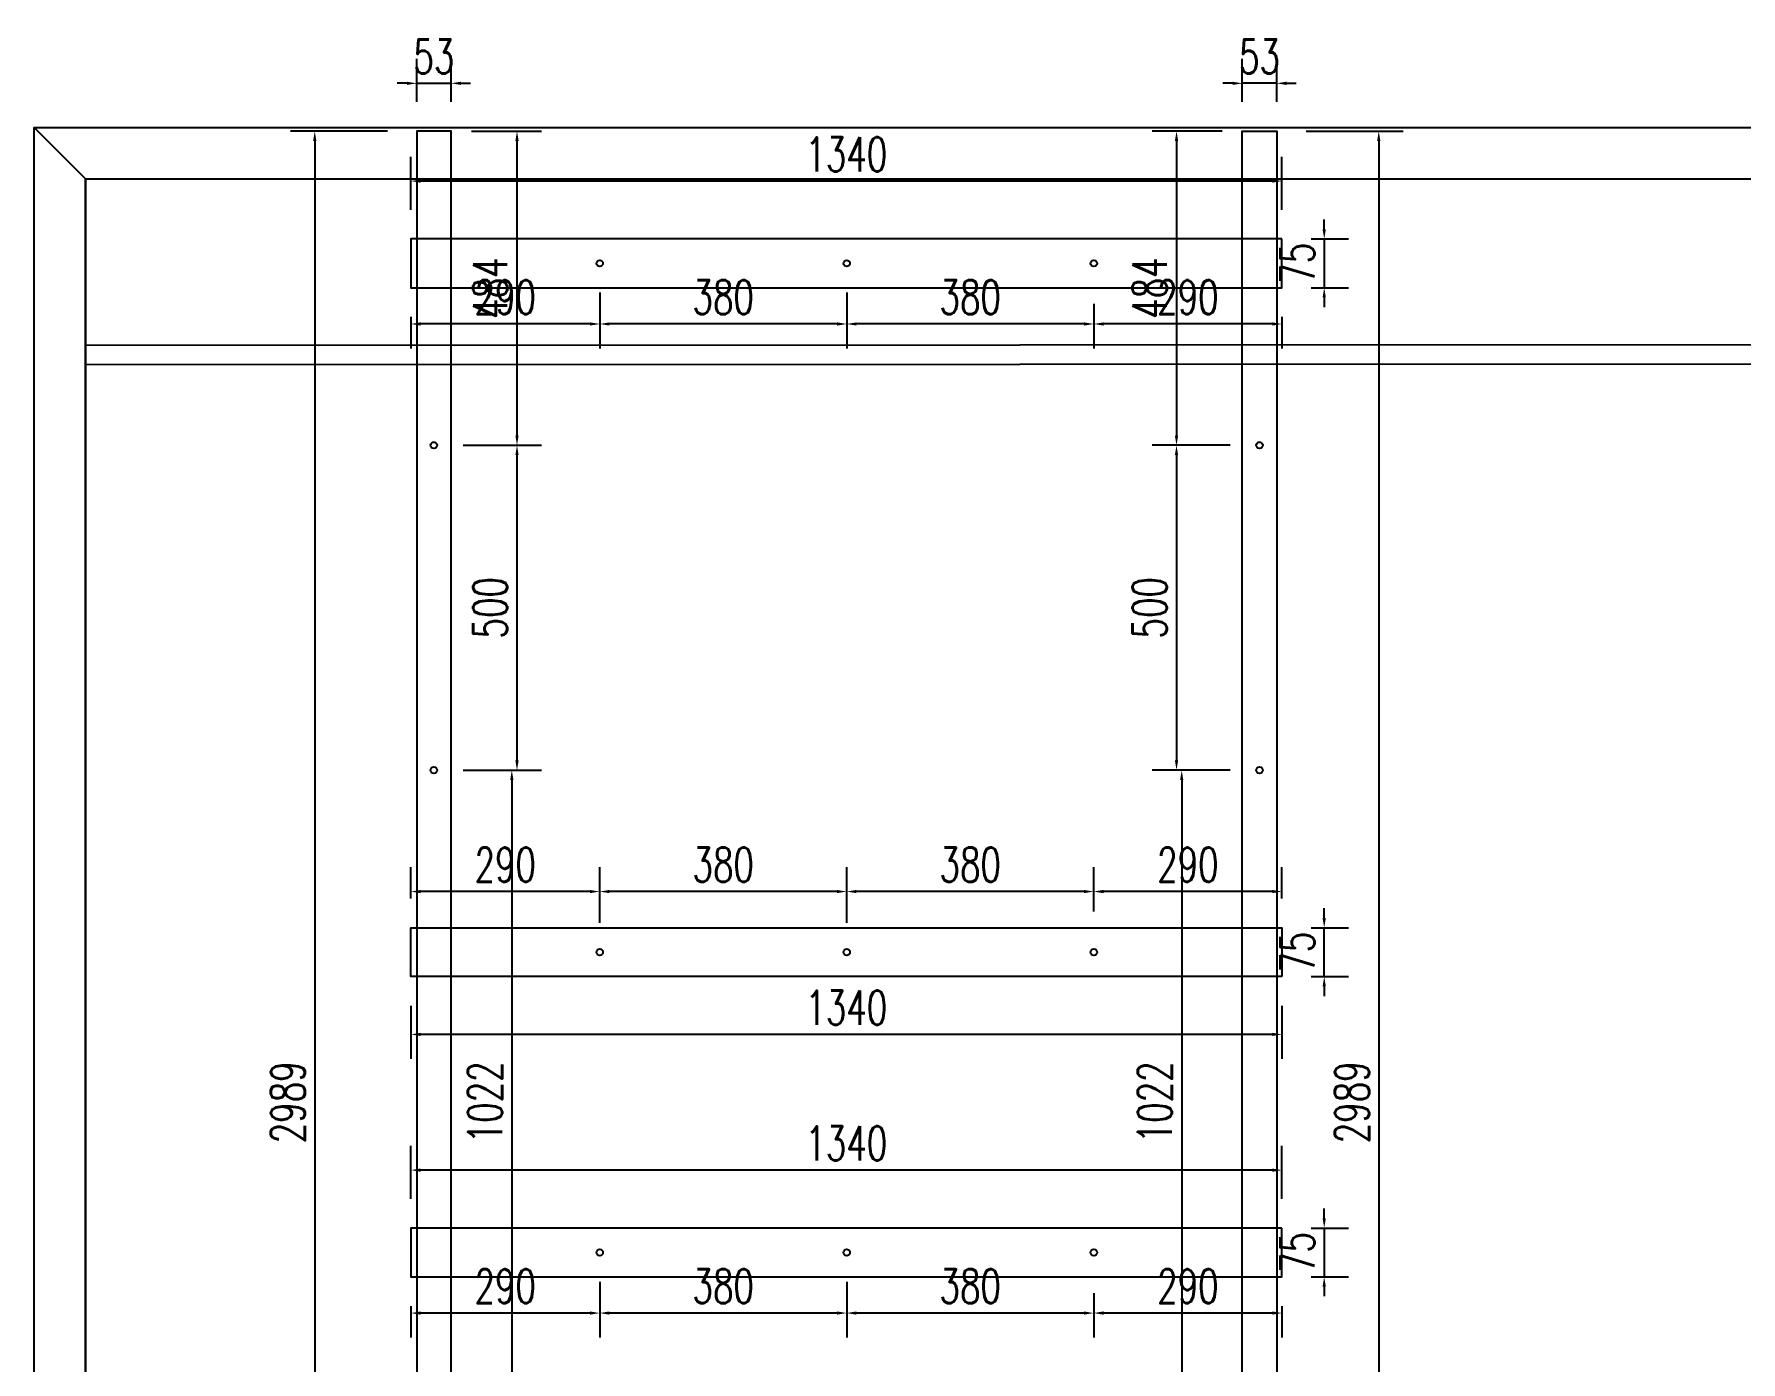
# Model space of a CAD drawing. Header units: millimetres. Extents: x 20612 to 158249, y -13511 to 156976.
# Drawn here: x 47063 to 49688, y 6579 to 8622 of the extents above; entities that cross this region are included whole.
import ezdxf

# ---------------------------------------------------------------- set-up
doc = ezdxf.new("R2010")
doc.units = ezdxf.units.MM
doc.header["$LTSCALE"] = 10
for name, color, linetype in [('W-bridge approach引桥', 4, 'Continuous'), ('W-STEEL_FRAME钢架', 3, 'Continuous'), ('W-STEEL_KEEL钢龙骨', 5, 'Continuous')]:
    doc.layers.add(name, color=color, linetype=linetype)
doc.styles.add('STANDARD_T3', font='simplex.shx', dxfattribs={"width": 0.7, "bigfont": 'hztxt.shx'})
doc.dimstyles.new('W&&15', dxfattribs={"dimtxt": 52.5, "dimasz": 15, "dimexe": 37.5, "dimexo": 45, "dimgap": 15, "dimtad": 1, "dimdec": 0, "dimzin": 0, "dimdsep": 46, "dimtxsty": 'STANDARD_T3', "dimcen": 0.09, "dimclrd": 1, "dimclre": 1, "dimclrt": 7, "dimazin": 2, "dimtfac": 1, "dimtdec": 0, "dimtix": 1, "dimtmove": 2, "dimatfit": 3, "dimfxl": 100, "dimtolj": 1, "dimtzin": 0, "dimarcsym": 0})

# ---------------------------------------------------------------- blocks, each defined once
blk = doc.blocks.new('*D697')
at = {"layer": 'Defpoints', "color": 0, "transparency": 16777216}
for p in [(48974.2, 8472.9), (48974.2, 5483.9), (49131.1, 5483.9)]:
    blk.add_point(p, dxfattribs=at)
at = {"layer": 'W-bridge approach引桥', "color": 1, "lineweight": -2, "transparency": 16777216}
for p, q in [((49019.2, 8472.9), (49168.6, 8472.9)), ((49131.1, 8457.9), (49131.1, 5498.9)), ((49019.2, 5483.9), (49168.6, 5483.9))]:
    blk.add_line(p, q, dxfattribs=at)
at = {"layer": 'W-bridge approach引桥', "color": 1, "transparency": 16777216}
for points in [[(49128.6, 8457.9), (49133.6, 8457.9), (49131.1, 8472.9)], [(49128.6, 5498.9), (49133.6, 5498.9), (49131.1, 5483.9)]]:
    blk.add_solid(points, dxfattribs=at)
at = {"layer": 'W-bridge approach引桥', "color": 7, "transparency": 16777216, "insert": (49089.9, 6978.4), "char_height": 52.5, "attachment_point": 5, "rotation": 90, "style": 'STANDARD_T3'}
blk.add_mtext('\\A1;2989', dxfattribs=at)
blk = doc.blocks.new('*D698')
at = {"layer": 'Defpoints', "color": 0, "transparency": 16777216}
for p in [(48935, 8472.9), (48820, 7989.4), (48947.7, 7989.4)]:
    blk.add_point(p, dxfattribs=at)
at = {"layer": 'W-bridge approach引桥', "color": 1, "lineweight": -2, "transparency": 16777216}
for p, q in [((48890, 8472.9), (48782.5, 8472.9)), ((48820, 8457.9), (48820, 8004.4)), ((48902.7, 7989.4), (48782.5, 7989.4))]:
    blk.add_line(p, q, dxfattribs=at)
at = {"layer": 'W-bridge approach引桥', "color": 1, "transparency": 16777216}
for points in [[(48817.5, 8457.9), (48822.5, 8457.9), (48820, 8472.9)], [(48817.5, 8004.4), (48822.5, 8004.4), (48820, 7989.4)]]:
    blk.add_solid(points, dxfattribs=at)
at = {"layer": 'W-bridge approach引桥', "color": 7, "transparency": 16777216, "insert": (48778.7, 8231.2), "char_height": 52.5, "attachment_point": 5, "rotation": 90, "style": 'STANDARD_T3'}
blk.add_mtext('\\A1;484', dxfattribs=at)
blk = doc.blocks.new('*D699')
at = {"layer": 'Defpoints', "color": 0, "transparency": 16777216}
for p in [(48939.7, 7989.4), (48820, 7489.4), (48947.7, 7489.4)]:
    blk.add_point(p, dxfattribs=at)
at = {"layer": 'W-bridge approach引桥', "color": 1, "lineweight": -2, "transparency": 16777216}
for p, q in [((48894.7, 7989.4), (48782.5, 7989.4)), ((48820, 7974.4), (48820, 7504.4)), ((48902.7, 7489.4), (48782.5, 7489.4))]:
    blk.add_line(p, q, dxfattribs=at)
at = {"layer": 'W-bridge approach引桥', "color": 1, "transparency": 16777216}
for points in [[(48817.5, 7974.4), (48822.5, 7974.4), (48820, 7989.4)], [(48817.5, 7504.4), (48822.5, 7504.4), (48820, 7489.4)]]:
    blk.add_solid(points, dxfattribs=at)
at = {"layer": 'W-bridge approach引桥', "color": 7, "transparency": 16777216, "insert": (48778.7, 7739.4), "char_height": 52.5, "attachment_point": 5, "rotation": 90, "style": 'STANDARD_T3'}
blk.add_mtext('\\A1;500', dxfattribs=at)
blk = doc.blocks.new('*D700')
at = {"layer": 'Defpoints', "color": 0, "transparency": 16777216}
for p in [(48947.7, 7489.4), (48828, 6467.4), (48947.7, 6467.4)]:
    blk.add_point(p, dxfattribs=at)
at = {"layer": 'W-bridge approach引桥', "color": 1, "lineweight": -2, "transparency": 16777216}
for p, q in [((48902.7, 7489.4), (48790.5, 7489.4)), ((48828, 7474.4), (48828, 6482.4)), ((48902.7, 6467.4), (48790.5, 6467.4))]:
    blk.add_line(p, q, dxfattribs=at)
at = {"layer": 'W-bridge approach引桥', "color": 1, "transparency": 16777216}
for points in [[(48825.5, 7474.4), (48830.5, 7474.4), (48828, 7489.4)], [(48825.5, 6482.4), (48830.5, 6482.4), (48828, 6467.4)]]:
    blk.add_solid(points, dxfattribs=at)
at = {"layer": 'W-bridge approach引桥', "color": 7, "transparency": 16777216, "insert": (48786.7, 6978.4), "char_height": 52.5, "attachment_point": 5, "rotation": 90, "style": 'STANDARD_T3'}
blk.add_mtext('\\A1;1022', dxfattribs=at)
blk = doc.blocks.new('*D703')
at = {"layer": 'Defpoints', "color": 0, "transparency": 16777216}
for p in [(48921.2, 8546.4), (48921.2, 8472.9), (48974.2, 8472.9)]:
    blk.add_point(p, dxfattribs=at)
at = {"layer": 'W-bridge approach引桥', "color": 1, "lineweight": -2, "transparency": 16777216}
for p, q in [((48921.2, 8517.9), (48921.2, 8583.9)), ((48974.2, 8517.9), (48974.2, 8583.9)), ((48906.2, 8546.4), (48891.2, 8546.4)), ((48974.2, 8546.4), (48921.2, 8546.4)), ((48989.2, 8546.4), (49004.2, 8546.4))]:
    blk.add_line(p, q, dxfattribs=at)
at = {"layer": 'W-bridge approach引桥', "color": 1, "transparency": 16777216}
for points in [[(48906.2, 8548.9), (48906.2, 8543.9), (48921.2, 8546.4)], [(48989.2, 8548.9), (48989.2, 8543.9), (48974.2, 8546.4)]]:
    blk.add_solid(points, dxfattribs=at)
at = {"layer": 'W-bridge approach引桥', "color": 7, "transparency": 16777216, "insert": (48947.7, 8587.7), "char_height": 52.5, "attachment_point": 5, "style": 'STANDARD_T3'}
blk.add_mtext('\\A1;53', dxfattribs=at)
blk = doc.blocks.new('*D704')
at = {"layer": 'Defpoints', "color": 0, "transparency": 16777216}
for p in [(47651.2, 8472.9), (47494.4, 5483.9), (47651.2, 5483.9)]:
    blk.add_point(p, dxfattribs=at)
at = {"layer": 'W-bridge approach引桥', "color": 1, "lineweight": -2, "transparency": 16777216}
for p, q in [((47606.2, 8472.9), (47456.9, 8472.9)), ((47494.4, 8457.9), (47494.4, 5498.9)), ((47606.2, 5483.9), (47456.9, 5483.9))]:
    blk.add_line(p, q, dxfattribs=at)
at = {"layer": 'W-bridge approach引桥', "color": 1, "transparency": 16777216}
for points in [[(47491.9, 8457.9), (47496.9, 8457.9), (47494.4, 8472.9)], [(47491.9, 5498.9), (47496.9, 5498.9), (47494.4, 5483.9)]]:
    blk.add_solid(points, dxfattribs=at)
at = {"layer": 'W-bridge approach引桥', "color": 7, "transparency": 16777216, "insert": (47453.1, 6978.4), "char_height": 52.5, "attachment_point": 5, "rotation": 90, "style": 'STANDARD_T3'}
blk.add_mtext('\\A1;2989', dxfattribs=at)
blk = doc.blocks.new('*D705')
at = {"layer": 'Defpoints', "color": 0, "transparency": 16777216}
for p in [(47690.5, 8472.9), (47677.7, 7989.4), (47805.5, 7989.4)]:
    blk.add_point(p, dxfattribs=at)
at = {"layer": 'W-bridge approach引桥', "color": 1, "lineweight": -2, "transparency": 16777216}
for p, q in [((47735.5, 8472.9), (47843, 8472.9)), ((47805.5, 8457.9), (47805.5, 8004.4)), ((47722.7, 7989.4), (47843, 7989.4))]:
    blk.add_line(p, q, dxfattribs=at)
at = {"layer": 'W-bridge approach引桥', "color": 1, "transparency": 16777216}
for points in [[(47803, 8457.9), (47808, 8457.9), (47805.5, 8472.9)], [(47803, 8004.4), (47808, 8004.4), (47805.5, 7989.4)]]:
    blk.add_solid(points, dxfattribs=at)
at = {"layer": 'W-bridge approach引桥', "color": 7, "transparency": 16777216, "insert": (47764.3, 8231.2), "char_height": 52.5, "attachment_point": 5, "rotation": 90, "style": 'STANDARD_T3'}
blk.add_mtext('\\A1;484', dxfattribs=at)
blk = doc.blocks.new('*D706')
at = {"layer": 'Defpoints', "color": 0, "transparency": 16777216}
for p in [(47685.7, 7989.4), (47677.7, 7489.4), (47805.5, 7489.4)]:
    blk.add_point(p, dxfattribs=at)
at = {"layer": 'W-bridge approach引桥', "color": 1, "lineweight": -2, "transparency": 16777216}
for p, q in [((47730.7, 7989.4), (47843, 7989.4)), ((47805.5, 7974.4), (47805.5, 7504.4)), ((47722.7, 7489.4), (47843, 7489.4))]:
    blk.add_line(p, q, dxfattribs=at)
at = {"layer": 'W-bridge approach引桥', "color": 1, "transparency": 16777216}
for points in [[(47803, 7974.4), (47808, 7974.4), (47805.5, 7989.4)], [(47803, 7504.4), (47808, 7504.4), (47805.5, 7489.4)]]:
    blk.add_solid(points, dxfattribs=at)
at = {"layer": 'W-bridge approach引桥', "color": 7, "transparency": 16777216, "insert": (47764.3, 7739.4), "char_height": 52.5, "attachment_point": 5, "rotation": 90, "style": 'STANDARD_T3'}
blk.add_mtext('\\A1;500', dxfattribs=at)
blk = doc.blocks.new('*D707')
at = {"layer": 'Defpoints', "color": 0, "transparency": 16777216}
for p in [(47677.7, 7489.4), (47677.7, 6467.4), (47797.5, 6467.4)]:
    blk.add_point(p, dxfattribs=at)
at = {"layer": 'W-bridge approach引桥', "color": 1, "lineweight": -2, "transparency": 16777216}
for p, q in [((47722.7, 7489.4), (47835, 7489.4)), ((47797.5, 7474.4), (47797.5, 6482.4)), ((47722.7, 6467.4), (47835, 6467.4))]:
    blk.add_line(p, q, dxfattribs=at)
at = {"layer": 'W-bridge approach引桥', "color": 1, "transparency": 16777216}
for points in [[(47795, 7474.4), (47800, 7474.4), (47797.5, 7489.4)], [(47795, 6482.4), (47800, 6482.4), (47797.5, 6467.4)]]:
    blk.add_solid(points, dxfattribs=at)
at = {"layer": 'W-bridge approach引桥', "color": 7, "transparency": 16777216, "insert": (47756.3, 6978.4), "char_height": 52.5, "attachment_point": 5, "rotation": 90, "style": 'STANDARD_T3'}
blk.add_mtext('\\A1;1022', dxfattribs=at)
blk = doc.blocks.new('*D710')
at = {"layer": 'Defpoints', "color": 0, "transparency": 16777216}
for p in [(47704.2, 8546.4), (47651.2, 8472.9), (47704.2, 8472.9)]:
    blk.add_point(p, dxfattribs=at)
at = {"layer": 'W-bridge approach引桥', "color": 1, "lineweight": -2, "transparency": 16777216}
for p, q in [((47651.2, 8517.9), (47651.2, 8583.9)), ((47704.2, 8517.9), (47704.2, 8583.9)), ((47636.2, 8546.4), (47621.2, 8546.4)), ((47651.2, 8546.4), (47704.2, 8546.4)), ((47719.2, 8546.4), (47734.2, 8546.4))]:
    blk.add_line(p, q, dxfattribs=at)
at = {"layer": 'W-bridge approach引桥', "color": 1, "transparency": 16777216}
for points in [[(47636.2, 8548.9), (47636.2, 8543.9), (47651.2, 8546.4)], [(47719.2, 8548.9), (47719.2, 8543.9), (47704.2, 8546.4)]]:
    blk.add_solid(points, dxfattribs=at)
at = {"layer": 'W-bridge approach引桥', "color": 7, "transparency": 16777216, "insert": (47677.7, 8587.7), "char_height": 52.5, "attachment_point": 5, "style": 'STANDARD_T3'}
blk.add_mtext('\\A1;53', dxfattribs=at)
blk = doc.blocks.new('*D711')
at = {"layer": 'Defpoints', "color": 0, "transparency": 16777216}
for p in [(47642.2, 6874), (47642.2, 6784.9), (48982.2, 6784.9)]:
    blk.add_point(p, dxfattribs=at)
at = {"layer": 'W-bridge approach引桥', "color": 1, "lineweight": -2, "transparency": 16777216}
for p, q in [((47642.2, 6829.9), (47642.2, 6911.5)), ((48982.2, 6829.9), (48982.2, 6911.5)), ((48967.2, 6874), (47657.2, 6874))]:
    blk.add_line(p, q, dxfattribs=at)
at = {"layer": 'W-bridge approach引桥', "color": 1, "transparency": 16777216}
for points in [[(47657.2, 6876.5), (47657.2, 6871.5), (47642.2, 6874)], [(48967.2, 6876.5), (48967.2, 6871.5), (48982.2, 6874)]]:
    blk.add_solid(points, dxfattribs=at)
at = {"layer": 'W-bridge approach引桥', "color": 7, "transparency": 16777216, "insert": (48312.2, 6915.2), "char_height": 52.5, "attachment_point": 5, "style": 'STANDARD_T3'}
blk.add_mtext('\\A1;1340', dxfattribs=at)
blk = doc.blocks.new('*D712')
at = {"layer": 'Defpoints', "color": 0, "transparency": 16777216}
for p in [(48692.7, 6729.9), (48982.2, 6709.9), (48692.7, 6654.1)]:
    blk.add_point(p, dxfattribs=at)
at = {"layer": 'W-bridge approach引桥', "color": 1, "lineweight": -2, "transparency": 16777216}
for p, q in [((48692.7, 6684.9), (48692.7, 6616.6)), ((48967.2, 6654.1), (48707.7, 6654.1)), ((48982.2, 6664.9), (48982.2, 6616.6))]:
    blk.add_line(p, q, dxfattribs=at)
at = {"layer": 'W-bridge approach引桥', "color": 1, "transparency": 16777216}
for points in [[(48707.7, 6656.6), (48707.7, 6651.6), (48692.7, 6654.1)], [(48967.2, 6656.6), (48967.2, 6651.6), (48982.2, 6654.1)]]:
    blk.add_solid(points, dxfattribs=at)
at = {"layer": 'W-bridge approach引桥', "color": 7, "transparency": 16777216, "insert": (48837.5, 6695.4), "char_height": 52.5, "attachment_point": 5, "style": 'STANDARD_T3'}
blk.add_mtext('\\A1;290', dxfattribs=at)
blk = doc.blocks.new('*D713')
at = {"layer": 'Defpoints', "color": 0, "transparency": 16777216}
for p in [(48312.7, 6747.4), (48692.7, 6729.9), (48312.7, 6654.1)]:
    blk.add_point(p, dxfattribs=at)
at = {"layer": 'W-bridge approach引桥', "color": 1, "lineweight": -2, "transparency": 16777216}
for p, q in [((48312.7, 6702.4), (48312.7, 6616.6)), ((48692.7, 6684.9), (48692.7, 6616.6)), ((48677.7, 6654.1), (48327.7, 6654.1))]:
    blk.add_line(p, q, dxfattribs=at)
at = {"layer": 'W-bridge approach引桥', "color": 1, "transparency": 16777216}
for points in [[(48327.7, 6656.6), (48327.7, 6651.6), (48312.7, 6654.1)], [(48677.7, 6656.6), (48677.7, 6651.6), (48692.7, 6654.1)]]:
    blk.add_solid(points, dxfattribs=at)
at = {"layer": 'W-bridge approach引桥', "color": 7, "transparency": 16777216, "insert": (48502.7, 6695.4), "char_height": 52.5, "attachment_point": 5, "style": 'STANDARD_T3'}
blk.add_mtext('\\A1;380', dxfattribs=at)
blk = doc.blocks.new('*D714')
at = {"layer": 'Defpoints', "color": 0, "transparency": 16777216}
for p in [(47932.7, 6747.4), (48312.7, 6747.4), (47932.7, 6654.1)]:
    blk.add_point(p, dxfattribs=at)
at = {"layer": 'W-bridge approach引桥', "color": 1, "lineweight": -2, "transparency": 16777216}
for p, q in [((47932.7, 6702.4), (47932.7, 6616.6)), ((48312.7, 6702.4), (48312.7, 6616.6)), ((48297.7, 6654.1), (47947.7, 6654.1))]:
    blk.add_line(p, q, dxfattribs=at)
at = {"layer": 'W-bridge approach引桥', "color": 1, "transparency": 16777216}
for points in [[(47947.7, 6656.6), (47947.7, 6651.6), (47932.7, 6654.1)], [(48297.7, 6656.6), (48297.7, 6651.6), (48312.7, 6654.1)]]:
    blk.add_solid(points, dxfattribs=at)
at = {"layer": 'W-bridge approach引桥', "color": 7, "transparency": 16777216, "insert": (48122.7, 6695.4), "char_height": 52.5, "attachment_point": 5, "style": 'STANDARD_T3'}
blk.add_mtext('\\A1;380', dxfattribs=at)
blk = doc.blocks.new('*D715')
at = {"layer": 'Defpoints', "color": 0, "transparency": 16777216}
for p in [(47932.7, 6747.4), (47642.2, 6709.9), (47642.2, 6654.1)]:
    blk.add_point(p, dxfattribs=at)
at = {"layer": 'W-bridge approach引桥', "color": 1, "lineweight": -2, "transparency": 16777216}
for p, q in [((47932.7, 6702.4), (47932.7, 6616.6)), ((47642.2, 6664.9), (47642.2, 6616.6)), ((47917.7, 6654.1), (47657.2, 6654.1))]:
    blk.add_line(p, q, dxfattribs=at)
at = {"layer": 'W-bridge approach引桥', "color": 1, "transparency": 16777216}
for points in [[(47657.2, 6656.6), (47657.2, 6651.6), (47642.2, 6654.1)], [(47917.7, 6656.6), (47917.7, 6651.6), (47932.7, 6654.1)]]:
    blk.add_solid(points, dxfattribs=at)
at = {"layer": 'W-bridge approach引桥', "color": 7, "transparency": 16777216, "insert": (47787.5, 6695.4), "char_height": 52.5, "attachment_point": 5, "style": 'STANDARD_T3'}
blk.add_mtext('\\A1;290', dxfattribs=at)
blk = doc.blocks.new('*D586')
at = {"layer": 'Defpoints', "color": 0, "transparency": 16777216}
for p in [(48982.2, 6784.9), (48982.2, 6709.9), (49047.2, 6709.9)]:
    blk.add_point(p, dxfattribs=at)
at = {"layer": 'W-bridge approach引桥', "color": 1, "lineweight": -2, "transparency": 16777216}
for p, q in [((49047.2, 6799.9), (49047.2, 6814.9)), ((49027.2, 6784.9), (49084.7, 6784.9)), ((49047.2, 6784.9), (49047.2, 6709.9)), ((49027.2, 6709.9), (49084.7, 6709.9)), ((49047.2, 6694.9), (49047.2, 6679.9))]:
    blk.add_line(p, q, dxfattribs=at)
at = {"layer": 'W-bridge approach引桥', "color": 1, "transparency": 16777216}
for points in [[(49044.7, 6799.9), (49049.7, 6799.9), (49047.2, 6784.9)], [(49044.7, 6694.9), (49049.7, 6694.9), (49047.2, 6709.9)]]:
    blk.add_solid(points, dxfattribs=at)
at = {"layer": 'W-bridge approach引桥', "color": 7, "transparency": 16777216, "insert": (49006, 6747.4), "char_height": 52.5, "attachment_point": 5, "rotation": 90, "style": 'STANDARD_T3'}
blk.add_mtext('\\A1;75', dxfattribs=at)
blk = doc.blocks.new('*D716')
at = {"layer": 'Defpoints', "color": 0, "transparency": 16777216}
for p in [(47642.2, 7171.9), (48982.2, 7171.9), (47642.2, 7082.9)]:
    blk.add_point(p, dxfattribs=at)
at = {"layer": 'W-bridge approach引桥', "color": 1, "lineweight": -2, "transparency": 16777216}
for p, q in [((47642.2, 7126.9), (47642.2, 7045.4)), ((48982.2, 7126.9), (48982.2, 7045.4)), ((48967.2, 7082.9), (47657.2, 7082.9))]:
    blk.add_line(p, q, dxfattribs=at)
at = {"layer": 'W-bridge approach引桥', "color": 1, "transparency": 16777216}
for points in [[(47657.2, 7085.4), (47657.2, 7080.4), (47642.2, 7082.9)], [(48967.2, 7085.4), (48967.2, 7080.4), (48982.2, 7082.9)]]:
    blk.add_solid(points, dxfattribs=at)
at = {"layer": 'W-bridge approach引桥', "color": 7, "transparency": 16777216, "insert": (48312.2, 7124.1), "char_height": 52.5, "attachment_point": 5, "style": 'STANDARD_T3'}
blk.add_mtext('\\A1;1340', dxfattribs=at)
blk = doc.blocks.new('*D717')
at = {"layer": 'Defpoints', "color": 0, "transparency": 16777216}
for p in [(48692.7, 7302.7), (48982.2, 7246.9), (48692.7, 7226.9)]:
    blk.add_point(p, dxfattribs=at)
at = {"layer": 'W-bridge approach引桥', "color": 1, "lineweight": -2, "transparency": 16777216}
for p, q in [((48692.7, 7271.9), (48692.7, 7340.2)), ((48982.2, 7291.9), (48982.2, 7340.2)), ((48967.2, 7302.7), (48707.7, 7302.7))]:
    blk.add_line(p, q, dxfattribs=at)
at = {"layer": 'W-bridge approach引桥', "color": 1, "transparency": 16777216}
for points in [[(48707.7, 7305.2), (48707.7, 7300.2), (48692.7, 7302.7)], [(48967.2, 7305.2), (48967.2, 7300.2), (48982.2, 7302.7)]]:
    blk.add_solid(points, dxfattribs=at)
at = {"layer": 'W-bridge approach引桥', "color": 7, "transparency": 16777216, "insert": (48837.5, 7344), "char_height": 52.5, "attachment_point": 5, "style": 'STANDARD_T3'}
blk.add_mtext('\\A1;290', dxfattribs=at)
blk = doc.blocks.new('*D718')
at = {"layer": 'Defpoints', "color": 0, "transparency": 16777216}
for p in [(48312.7, 7302.7), (48692.7, 7226.9), (48312.7, 7209.4)]:
    blk.add_point(p, dxfattribs=at)
at = {"layer": 'W-bridge approach引桥', "color": 1, "lineweight": -2, "transparency": 16777216}
for p, q in [((48312.7, 7254.4), (48312.7, 7340.2)), ((48692.7, 7271.9), (48692.7, 7340.2)), ((48677.7, 7302.7), (48327.7, 7302.7))]:
    blk.add_line(p, q, dxfattribs=at)
at = {"layer": 'W-bridge approach引桥', "color": 1, "transparency": 16777216}
for points in [[(48327.7, 7305.2), (48327.7, 7300.2), (48312.7, 7302.7)], [(48677.7, 7305.2), (48677.7, 7300.2), (48692.7, 7302.7)]]:
    blk.add_solid(points, dxfattribs=at)
at = {"layer": 'W-bridge approach引桥', "color": 7, "transparency": 16777216, "insert": (48502.7, 7344), "char_height": 52.5, "attachment_point": 5, "style": 'STANDARD_T3'}
blk.add_mtext('\\A1;380', dxfattribs=at)
blk = doc.blocks.new('*D719')
at = {"layer": 'Defpoints', "color": 0, "transparency": 16777216}
for p in [(47932.7, 7302.7), (47932.7, 7209.4), (48312.7, 7209.4)]:
    blk.add_point(p, dxfattribs=at)
at = {"layer": 'W-bridge approach引桥', "color": 1, "lineweight": -2, "transparency": 16777216}
for p, q in [((47932.7, 7254.4), (47932.7, 7340.2)), ((48312.7, 7254.4), (48312.7, 7340.2)), ((48297.7, 7302.7), (47947.7, 7302.7))]:
    blk.add_line(p, q, dxfattribs=at)
at = {"layer": 'W-bridge approach引桥', "color": 1, "transparency": 16777216}
for points in [[(47947.7, 7305.2), (47947.7, 7300.2), (47932.7, 7302.7)], [(48297.7, 7305.2), (48297.7, 7300.2), (48312.7, 7302.7)]]:
    blk.add_solid(points, dxfattribs=at)
at = {"layer": 'W-bridge approach引桥', "color": 7, "transparency": 16777216, "insert": (48122.7, 7344), "char_height": 52.5, "attachment_point": 5, "style": 'STANDARD_T3'}
blk.add_mtext('\\A1;380', dxfattribs=at)
blk = doc.blocks.new('*D720')
at = {"layer": 'Defpoints', "color": 0, "transparency": 16777216}
for p in [(47642.2, 7302.7), (47642.2, 7246.9), (47932.7, 7209.4)]:
    blk.add_point(p, dxfattribs=at)
at = {"layer": 'W-bridge approach引桥', "color": 1, "lineweight": -2, "transparency": 16777216}
for p, q in [((47642.2, 7291.9), (47642.2, 7340.2)), ((47932.7, 7254.4), (47932.7, 7340.2)), ((47917.7, 7302.7), (47657.2, 7302.7))]:
    blk.add_line(p, q, dxfattribs=at)
at = {"layer": 'W-bridge approach引桥', "color": 1, "transparency": 16777216}
for points in [[(47657.2, 7305.2), (47657.2, 7300.2), (47642.2, 7302.7)], [(47917.7, 7305.2), (47917.7, 7300.2), (47932.7, 7302.7)]]:
    blk.add_solid(points, dxfattribs=at)
at = {"layer": 'W-bridge approach引桥', "color": 7, "transparency": 16777216, "insert": (47787.5, 7344), "char_height": 52.5, "attachment_point": 5, "style": 'STANDARD_T3'}
blk.add_mtext('\\A1;290', dxfattribs=at)
blk = doc.blocks.new('*D587')
at = {"layer": 'Defpoints', "color": 0, "transparency": 16777216}
for p in [(48982.2, 7246.9), (49047.2, 7246.9), (48982.2, 7171.9)]:
    blk.add_point(p, dxfattribs=at)
at = {"layer": 'W-bridge approach引桥', "color": 1, "lineweight": -2, "transparency": 16777216}
for p, q in [((49047.2, 7261.9), (49047.2, 7276.9)), ((49027.2, 7246.9), (49084.7, 7246.9)), ((49047.2, 7171.9), (49047.2, 7246.9)), ((49027.2, 7171.9), (49084.7, 7171.9)), ((49047.2, 7156.9), (49047.2, 7141.9))]:
    blk.add_line(p, q, dxfattribs=at)
at = {"layer": 'W-bridge approach引桥', "color": 1, "transparency": 16777216}
for points in [[(49044.7, 7261.9), (49049.7, 7261.9), (49047.2, 7246.9)], [(49044.7, 7156.9), (49049.7, 7156.9), (49047.2, 7171.9)]]:
    blk.add_solid(points, dxfattribs=at)
at = {"layer": 'W-bridge approach引桥', "color": 7, "transparency": 16777216, "insert": (49006, 7209.4), "char_height": 52.5, "attachment_point": 5, "rotation": 90, "style": 'STANDARD_T3'}
blk.add_mtext('\\A1;75', dxfattribs=at)
blk = doc.blocks.new('*D721')
at = {"layer": 'Defpoints', "color": 0, "transparency": 16777216}
for p in [(47642.2, 8396), (47642.2, 8306.9), (48982.2, 8306.9)]:
    blk.add_point(p, dxfattribs=at)
at = {"layer": 'W-bridge approach引桥', "color": 1, "lineweight": -2, "transparency": 16777216}
for p, q in [((47642.2, 8351.9), (47642.2, 8433.5)), ((48982.2, 8351.9), (48982.2, 8433.5)), ((48967.2, 8396), (47657.2, 8396))]:
    blk.add_line(p, q, dxfattribs=at)
at = {"layer": 'W-bridge approach引桥', "color": 1, "transparency": 16777216}
for points in [[(47657.2, 8398.5), (47657.2, 8393.5), (47642.2, 8396)], [(48967.2, 8398.5), (48967.2, 8393.5), (48982.2, 8396)]]:
    blk.add_solid(points, dxfattribs=at)
at = {"layer": 'W-bridge approach引桥', "color": 7, "transparency": 16777216, "insert": (48312.2, 8437.2), "char_height": 52.5, "attachment_point": 5, "style": 'STANDARD_T3'}
blk.add_mtext('\\A1;1340', dxfattribs=at)
blk = doc.blocks.new('*D722')
at = {"layer": 'Defpoints', "color": 0, "transparency": 16777216}
for p in [(48692.7, 8251.9), (48982.2, 8231.9), (48692.7, 8176.1)]:
    blk.add_point(p, dxfattribs=at)
at = {"layer": 'W-bridge approach引桥', "color": 1, "lineweight": -2, "transparency": 16777216}
for p, q in [((48692.7, 8206.9), (48692.7, 8138.6)), ((48967.2, 8176.1), (48707.7, 8176.1)), ((48982.2, 8186.9), (48982.2, 8138.6))]:
    blk.add_line(p, q, dxfattribs=at)
at = {"layer": 'W-bridge approach引桥', "color": 1, "transparency": 16777216}
for points in [[(48707.7, 8178.6), (48707.7, 8173.6), (48692.7, 8176.1)], [(48967.2, 8178.6), (48967.2, 8173.6), (48982.2, 8176.1)]]:
    blk.add_solid(points, dxfattribs=at)
at = {"layer": 'W-bridge approach引桥', "color": 7, "transparency": 16777216, "insert": (48837.5, 8217.4), "char_height": 52.5, "attachment_point": 5, "style": 'STANDARD_T3'}
blk.add_mtext('\\A1;290', dxfattribs=at)
blk = doc.blocks.new('*D723')
at = {"layer": 'Defpoints', "color": 0, "transparency": 16777216}
for p in [(48312.7, 8269.4), (48692.7, 8251.9), (48312.7, 8176.1)]:
    blk.add_point(p, dxfattribs=at)
at = {"layer": 'W-bridge approach引桥', "color": 1, "lineweight": -2, "transparency": 16777216}
for p, q in [((48312.7, 8224.4), (48312.7, 8138.6)), ((48692.7, 8206.9), (48692.7, 8138.6)), ((48677.7, 8176.1), (48327.7, 8176.1))]:
    blk.add_line(p, q, dxfattribs=at)
at = {"layer": 'W-bridge approach引桥', "color": 1, "transparency": 16777216}
for points in [[(48327.7, 8178.6), (48327.7, 8173.6), (48312.7, 8176.1)], [(48677.7, 8178.6), (48677.7, 8173.6), (48692.7, 8176.1)]]:
    blk.add_solid(points, dxfattribs=at)
at = {"layer": 'W-bridge approach引桥', "color": 7, "transparency": 16777216, "insert": (48502.7, 8217.4), "char_height": 52.5, "attachment_point": 5, "style": 'STANDARD_T3'}
blk.add_mtext('\\A1;380', dxfattribs=at)
blk = doc.blocks.new('*D620')
at = {"layer": 'Defpoints', "color": 0, "transparency": 16777216}
for p in [(47932.7, 8269.4), (48312.7, 8269.4), (47932.7, 8176.1)]:
    blk.add_point(p, dxfattribs=at)
at = {"layer": 'W-bridge approach引桥', "color": 1, "lineweight": -2, "transparency": 16777216}
for p, q in [((47932.7, 8224.4), (47932.7, 8138.6)), ((48312.7, 8224.4), (48312.7, 8138.6)), ((48297.7, 8176.1), (47947.7, 8176.1))]:
    blk.add_line(p, q, dxfattribs=at)
at = {"layer": 'W-bridge approach引桥', "color": 1, "transparency": 16777216}
for points in [[(47947.7, 8178.6), (47947.7, 8173.6), (47932.7, 8176.1)], [(48297.7, 8178.6), (48297.7, 8173.6), (48312.7, 8176.1)]]:
    blk.add_solid(points, dxfattribs=at)
at = {"layer": 'W-bridge approach引桥', "color": 7, "transparency": 16777216, "insert": (48122.7, 8217.4), "char_height": 52.5, "attachment_point": 5, "style": 'STANDARD_T3'}
blk.add_mtext('\\A1;380', dxfattribs=at)
blk = doc.blocks.new('*D621')
at = {"layer": 'Defpoints', "color": 0, "transparency": 16777216}
for p in [(47932.7, 8269.4), (47642.2, 8231.9), (47642.2, 8176.1)]:
    blk.add_point(p, dxfattribs=at)
at = {"layer": 'W-bridge approach引桥', "color": 1, "lineweight": -2, "transparency": 16777216}
for p, q in [((47932.7, 8224.4), (47932.7, 8138.6)), ((47642.2, 8186.9), (47642.2, 8138.6)), ((47917.7, 8176.1), (47657.2, 8176.1))]:
    blk.add_line(p, q, dxfattribs=at)
at = {"layer": 'W-bridge approach引桥', "color": 1, "transparency": 16777216}
for points in [[(47657.2, 8178.6), (47657.2, 8173.6), (47642.2, 8176.1)], [(47917.7, 8178.6), (47917.7, 8173.6), (47932.7, 8176.1)]]:
    blk.add_solid(points, dxfattribs=at)
at = {"layer": 'W-bridge approach引桥', "color": 7, "transparency": 16777216, "insert": (47787.5, 8217.4), "char_height": 52.5, "attachment_point": 5, "style": 'STANDARD_T3'}
blk.add_mtext('\\A1;290', dxfattribs=at)
blk = doc.blocks.new('*D578')
at = {"layer": 'Defpoints', "color": 0, "transparency": 16777216}
for p in [(48982.2, 8306.9), (48982.2, 8231.9), (49047.2, 8231.9)]:
    blk.add_point(p, dxfattribs=at)
at = {"layer": 'W-bridge approach引桥', "color": 1, "lineweight": -2, "transparency": 16777216}
for p, q in [((49047.2, 8321.9), (49047.2, 8336.9)), ((49027.2, 8306.9), (49084.7, 8306.9)), ((49047.2, 8306.9), (49047.2, 8231.9)), ((49027.2, 8231.9), (49084.7, 8231.9)), ((49047.2, 8216.9), (49047.2, 8201.9))]:
    blk.add_line(p, q, dxfattribs=at)
at = {"layer": 'W-bridge approach引桥', "color": 1, "transparency": 16777216}
for points in [[(49044.7, 8321.9), (49049.7, 8321.9), (49047.2, 8306.9)], [(49044.7, 8216.9), (49049.7, 8216.9), (49047.2, 8231.9)]]:
    blk.add_solid(points, dxfattribs=at)
at = {"layer": 'W-bridge approach引桥', "color": 7, "transparency": 16777216, "insert": (49006, 8269.4), "char_height": 52.5, "attachment_point": 5, "rotation": 90, "style": 'STANDARD_T3'}
blk.add_mtext('\\A1;75', dxfattribs=at)

msp = doc.modelspace()

# ---------------------------------------------------------------- linework, layer by layer
at = {"layer": 'W-bridge approach引桥'}
for centre in [(47932.7, 8269.4), (48312.7, 8269.4), (48692.7, 8269.4), (47677.7, 7989.4), (48947.7, 7989.4), (47677.7, 7489.4), (48947.7, 7489.4), (47932.7, 7209.4), (48312.7, 7209.4), (48692.7, 7209.4), (47932.7, 6747.4), (48312.7, 6747.4), (48692.7, 6747.4)]:
    msp.add_circle(centre, 5, dxfattribs=at)
at = {"layer": 'W-STEEL_FRAME钢架'}
for points in [[(57042.7, 5478.4), (47062.7, 5478.4), (47062.7, 8478.4), (57042.7, 8478.4)], [(47141.7, 5557.4), (47062.7, 5478.4), (47062.7, 8478.4), (47141.7, 8399.4)], [(47651.2, 5483.9), (47704.2, 5483.9), (47704.2, 8472.9), (47651.2, 8472.9)], [(48974.2, 5483.9), (48921.2, 5483.9), (48921.2, 8472.9), (48974.2, 8472.9)], [(56963.7, 5557.4), (47141.7, 5557.4), (47141.7, 8399.4), (56963.7, 8399.4)]]:
    msp.add_lwpolyline(points, close=True, dxfattribs=at)
at = {"layer": 'W-STEEL_FRAME钢架', "color": 2}
for points in [[(48982.2, 8306.9), (47642.2, 8306.9), (47642.2, 8231.9), (48982.2, 8231.9)], [(48982.2, 7171.9), (47642.2, 7171.9), (47642.2, 7246.9), (48982.2, 7246.9)], [(48982.2, 6784.9), (47642.2, 6784.9), (47642.2, 6709.9), (48982.2, 6709.9)]]:
    msp.add_lwpolyline(points, close=True, dxfattribs=at)
at = {"layer": 'W-STEEL_KEEL钢龙骨'}
msp.add_lwpolyline([(54327.2, 8115.9), (47141.7, 8113.4), (47141.7, 8143.4), (54327.2, 8145.9)], close=True, dxfattribs=at)

# ---------------------------------------------------------------- dimensions: what is measured, and where the dimension line sits
at = {"layer": 'W-bridge approach引桥'}
for base, p1, p2, angle, picture, middle in [((47704.2, 8546.4), (47651.2, 8472.9), (47704.2, 8472.9), 0, '*D710', (47677.7, 8587.7)), ((48921.2, 8546.4), (48974.2, 8472.9), (48921.2, 8472.9), 180, '*D703', (48947.7, 8587.7)), ((47494.4, 5483.9), (47651.2, 8472.9), (47651.2, 5483.9), 270, '*D704', (47453.1, 6978.4)), ((47642.2, 8396), (48982.2, 8306.9), (47642.2, 8306.9), 180, '*D721', (48312.2, 8437.2)), ((47805.5141586, 7989.4341493), (47690.5120743, 8472.9341493), (47677.7460281, 7989.4341493), 270, '*D705', (47764.2641586, 8231.1841493)), ((48819.9778975, 7989.4341493), (48934.9799818, 8472.9341493), (48947.7460281, 7989.4341493), 270, '*D698', (48778.7278975, 8231.1841493)), ((49131.1, 5483.9), (48974.2, 8472.9), (48974.2, 5483.9), 270, '*D697', (49089.9, 6978.4)), ((49047.2, 8231.9), (48982.2, 8306.9), (48982.2, 8231.9), 270, '*D578', (49006, 8269.4)), ((47932.7, 8176.1), (48312.7, 8269.4), (47932.7, 8269.4), 180, '*D620', (48122.7, 8217.4)), ((48312.7, 8176.1), (48692.7, 8251.9), (48312.7, 8269.4), 180, '*D723', (48502.7, 8217.4)), ((48692.7460281, 8176.1382933), (48982.2460281, 8231.9341493), (48692.7460281, 8251.9341493), 180, '*D722', (48837.4960281, 8217.3882933)), ((47805.5, 7489.4), (47685.7, 7989.4), (47677.7, 7489.4), 270, '*D706', (47764.3, 7739.4)), ((48820, 7489.4), (48939.7, 7989.4), (48947.7, 7489.4), 270, '*D699', (48778.7, 7739.4)), ((47797.5, 6467.4), (47677.7, 7489.4), (47677.7, 6467.4), 270, '*D707', (47756.3, 6978.4)), ((48828, 6467.4), (48947.7, 7489.4), (48947.7, 6467.4), 270, '*D700', (48786.7, 6978.4)), ((47932.7, 7302.7), (48312.7, 7209.4), (47932.7, 7209.4), 180, '*D719', (48122.7, 7344)), ((48312.7, 7302.7), (48692.7, 7226.9), (48312.7, 7209.4), 180, '*D718', (48502.7, 7344)), ((48692.7460281, 7302.7300053), (48982.2460281, 7246.9341493), (48692.7460281, 7226.9341493), 180, '*D717', (48837.4960281, 7343.9800053)), ((49047.2, 7246.9), (48982.2, 7171.9), (48982.2, 7246.9), 90, '*D587', (49006, 7209.4)), ((47642.2, 7082.9), (48982.2, 7171.9), (47642.2, 7171.9), 180, '*D716', (48312.2, 7124.1)), ((47642.2, 6874), (48982.2, 6784.9), (47642.2, 6784.9), 180, '*D711', (48312.2, 6915.2)), ((49047.2, 6709.9), (48982.2, 6784.9), (48982.2, 6709.9), 270, '*D586', (49006, 6747.4)), ((47932.7, 6654.1), (48312.7, 6747.4), (47932.7, 6747.4), 180, '*D714', (48122.7, 6695.4)), ((48312.7, 6654.1), (48692.7, 6729.9), (48312.7, 6747.4), 180, '*D713', (48502.7, 6695.4)), ((48692.7460281, 6654.1382933), (48982.2460281, 6709.9341493), (48692.7460281, 6729.9341493), 180, '*D712', (48837.4960281, 6695.3882933))]:
    dim = msp.add_linear_dim(base=base, p1=p1, p2=p2, angle=angle, dimstyle='W&&15', dxfattribs=at)
    dim.commit()
    dim.dimension.update_dxf_attribs({"geometry": picture, "text_midpoint": middle})
for base, p1, p2, picture, middle in [((47642.2, 8176.1), (47932.7, 8269.4), (47642.2, 8231.9), '*D621', (47787.5, 8217.4)), ((47642.2, 7302.7), (47932.7, 7209.4), (47642.2, 7246.9), '*D720', (47787.5, 7344)), ((47642.2, 6654.1), (47932.7, 6747.4), (47642.2, 6709.9), '*D715', (47787.5, 6695.4))]:
    dim = msp.add_linear_dim(base=base, p1=p1, p2=p2, angle=180, text='290', dimstyle='W&&15', dxfattribs=at)
    dim.commit()
    dim.dimension.update_dxf_attribs({"geometry": picture, "text_midpoint": middle})

doc.saveas('drawing.dxf')
